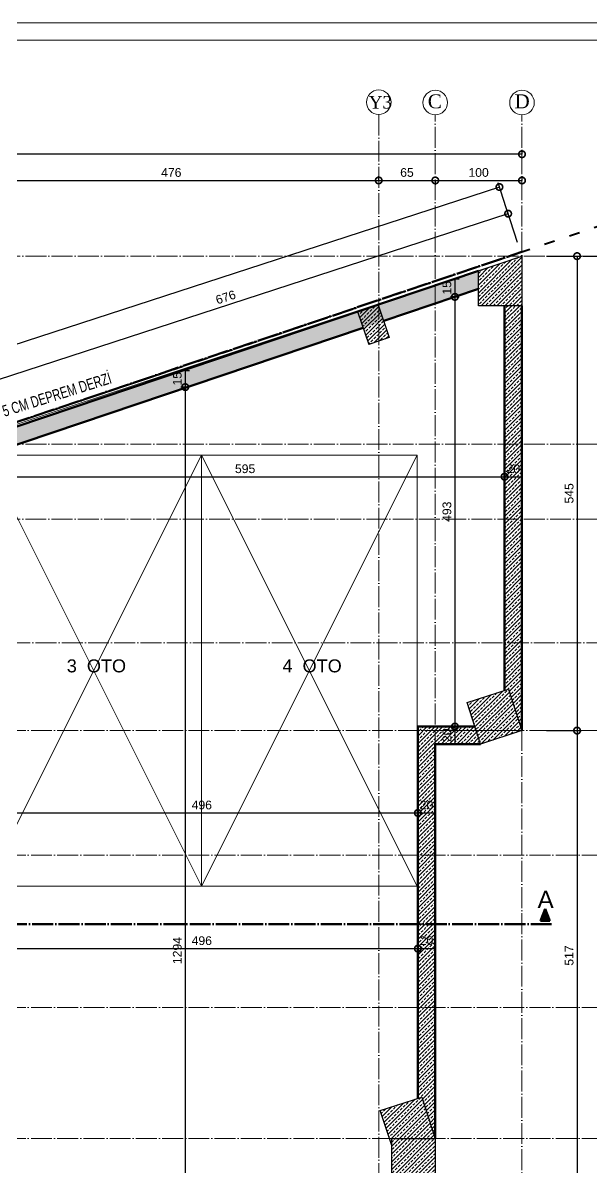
# Model space of a CAD drawing. Header units: millimetres. Extents: x 7519 to 33116, y -1769 to 3101.
# Drawn here: x 15057 to 15708, y 1787 to 3101 of the extents above; entities that cross this region are included whole.
import ezdxf

# ---------------------------------------------------------------- set-up
doc = ezdxf.new("R2010")
doc.units = ezdxf.units.MM
doc.linetypes.add('ACAD_ISO03W100', pattern=[30, 12, -18])
doc.linetypes.add('ACAD_ISO04W100', pattern=[30, 24, -3, 0, -3])
for name, color, linetype, lineweight in [('duvar', 145, 'Continuous', 53), ('iç ölçü x', 20, 'Continuous', 9), ('kesit', 50, 'Continuous', 50), ('kolon', 1, 'Continuous', 30), ('t tarama', 250, 'Continuous', 18), ('tarama', 157, 'Continuous', 15), ('çizgi', 234, 'Continuous', 9)]:
    doc.layers.add(name, color=color, linetype=linetype, lineweight=lineweight)
doc.layers.add('kapı pen', color=4, linetype='Continuous')
doc.styles.add('ARIAL', font='arial.ttf', dxfattribs={"height": 10})
doc.styles.get("Standard").update_dxf_attribs({"font": 'arial.ttf'})
doc.styles.add('TÜRKÇE', font='times.ttf')
doc.dimstyles.new('KESİT', dxfattribs={"dimscale": 0, "dimtxt": 10, "dimasz": 15, "dimexe": 5, "dimexo": 5, "dimgap": 4, "dimtad": 1, "dimdec": 0, "dimdsep": 46, "dimtxsty": 'ARIAL', "dimblk": 'DOTSMALL', "dimcen": -2, "dimclrd": 256, "dimclre": 8, "dimclrt": 4, "dimadec": 0, "dimazin": 0, "dimtfac": 0.533333, "dimtdec": 0, "dimtix": 1, "dimtmove": 2, "dimatfit": 3, "dimldrblk": 'DOTSMALL', "dimfxl": 35, "dimfxlon": 1, "dimtolj": 1, "dimarcsym": 0})
pattern_1 = [(45, (-20204.8364, 0), (-4.4901281, 4.4901281), []), (45, (-20200.346, 0), (-4.4901281, 4.4901281), [3.175, -1.5875])]

# ---------------------------------------------------------------- blocks, each defined once
blk = doc.blocks.new('*D183')
at = {"layer": 'Defpoints', "color": 0, "transparency": 16777216}
for p in [(15552.2, 2806.9), (15552.2, 2786.1), (15552.2, 2786.1)]:
    blk.add_point(p, dxfattribs=at)
at = {"layer": 'iç ölçü x', "color": 8, "lineweight": -2, "transparency": 16777216}
for p, q in [((15552.2, 2806.9), (15557.2, 2806.9)), ((15552.2, 2786.1), (15547.2, 2786.1))]:
    blk.add_line(p, q, dxfattribs=at)
at = {"layer": 'iç ölçü x', "lineweight": -2, "transparency": 16777216}
blk.add_line((15552.2, 2806.9), (15552.2, 2786.1), dxfattribs=at)
at = {"layer": 'iç ölçü x', "color": 4, "transparency": 16777216, "insert": (15543.1, 2796.5), "char_height": 10, "attachment_point": 5, "rotation": 90, "style": 'ARIAL'}
blk.add_mtext('\\A1;15', dxfattribs=at)
blk = doc.blocks.new('_DotSmall')
at = {"color": 0, "linetype": 'ByBlock', "const_width": 0.5}
blk.add_lwpolyline([(-0.0625, 0, 1), (0.0625, 0, 1)], format="xyb", close=True, dxfattribs=at)
blk = doc.blocks.new('*D184')
at = {"layer": 'Defpoints', "color": 0, "transparency": 16777216}
for p in [(15552.2, 2786.1), (15552.2, 2292.7), (15552.2, 2292.7)]:
    blk.add_point(p, dxfattribs=at)
at = {"layer": 'iç ölçü x', "color": 8, "lineweight": -2, "transparency": 16777216}
for p, q in [((15552.2, 2786.1), (15557.2, 2786.1)), ((15552.2, 2292.7), (15547.2, 2292.7))]:
    blk.add_line(p, q, dxfattribs=at)
at = {"layer": 'iç ölçü x', "lineweight": -2, "transparency": 16777216}
blk.add_line((15552.2, 2786.1), (15552.2, 2292.7), dxfattribs=at)
at = {"layer": 'iç ölçü x', "lineweight": -2, "transparency": 16777216, "xscale": 15, "yscale": 15, "zscale": 15}
for p, rotation in [((15552.2, 2786.1), 90), ((15552.2, 2292.7), 270)]:
    blk.add_blockref('_DotSmall', p, dxfattribs=dict(at, rotation=rotation))
at = {"layer": 'iç ölçü x', "color": 4, "transparency": 16777216, "insert": (15543.1, 2539.4), "char_height": 10, "attachment_point": 5, "rotation": 90, "style": 'ARIAL'}
blk.add_mtext('\\A1;493', dxfattribs=at)
blk = doc.blocks.new('*D185')
at = {"layer": 'Defpoints', "color": 0, "transparency": 16777216}
for p in [(15240.4, 2701.7), (15242.8, 2682.5), (15245.2, 2682.5)]:
    blk.add_point(p, dxfattribs=at)
at = {"layer": 'iç ölçü x', "color": 8, "lineweight": -2, "transparency": 16777216}
for p, q in [((15242.8, 2701.7), (15247.8, 2701.7)), ((15242.8, 2682.5), (15237.8, 2682.5))]:
    blk.add_line(p, q, dxfattribs=at)
at = {"layer": 'iç ölçü x', "lineweight": -2, "transparency": 16777216}
blk.add_line((15242.8, 2701.7), (15242.8, 2682.5), dxfattribs=at)
at = {"layer": 'iç ölçü x', "color": 4, "transparency": 16777216, "insert": (15233.7, 2692.1), "char_height": 10, "attachment_point": 5, "rotation": 90, "style": 'ARIAL'}
blk.add_mtext('\\A1;15', dxfattribs=at)
blk = doc.blocks.new('*D186')
at = {"layer": 'Defpoints', "color": 0, "transparency": 16777216}
for p in [(15245.2, 2682.5), (15242.5, 1388.6), (15242.8, 1388.6)]:
    blk.add_point(p, dxfattribs=at)
at = {"layer": 'iç ölçü x', "color": 8, "lineweight": -2, "transparency": 16777216}
for p, q in [((15242.8, 2682.5), (15237.8, 2682.5)), ((15242.8, 1388.6), (15247.8, 1388.6))]:
    blk.add_line(p, q, dxfattribs=at)
at = {"layer": 'iç ölçü x', "lineweight": -2, "transparency": 16777216}
blk.add_line((15242.8, 2682.5), (15242.8, 1388.6), dxfattribs=at)
at = {"layer": 'iç ölçü x', "lineweight": -2, "transparency": 16777216, "xscale": 15, "yscale": 15, "zscale": 15}
for p, rotation in [((15242.8, 2682.5), 90), ((15242.8, 1388.6), 270)]:
    blk.add_blockref('_DotSmall', p, dxfattribs=dict(at, rotation=rotation))
at = {"layer": 'iç ölçü x', "color": 4, "transparency": 16777216, "insert": (15233.7, 2035.5), "char_height": 10, "attachment_point": 5, "rotation": 90, "style": 'ARIAL'}
blk.add_mtext('\\A1;1294', dxfattribs=at)
blk = doc.blocks.new('*D189')
at = {"layer": 'Defpoints', "color": 0, "transparency": 16777216}
for p in [(15013.9, 2582.7), (15609.2, 2579.6), (15609.2, 2579.6)]:
    blk.add_point(p, dxfattribs=at)
at = {"layer": 'iç ölçü x', "color": 8, "lineweight": -2, "transparency": 16777216}
for p, q in [((15013.9, 2579.6), (15013.9, 2574.6)), ((15609.2, 2579.6), (15609.2, 2584.6))]:
    blk.add_line(p, q, dxfattribs=at)
at = {"layer": 'iç ölçü x', "lineweight": -2, "transparency": 16777216}
blk.add_line((15013.9, 2579.6), (15609.2, 2579.6), dxfattribs=at)
at = {"layer": 'iç ölçü x', "lineweight": -2, "transparency": 16777216, "xscale": 15, "yscale": 15, "zscale": 15, "rotation": 180}
blk.add_blockref('_DotSmall', (15013.9, 2579.6), dxfattribs=at)
at = {"layer": 'iç ölçü x', "lineweight": -2, "transparency": 16777216, "xscale": 15, "yscale": 15, "zscale": 15}
blk.add_blockref('_DotSmall', (15609.2, 2579.6), dxfattribs=at)
at = {"layer": 'iç ölçü x', "color": 4, "transparency": 16777216, "insert": (15311.5, 2588.7), "char_height": 10, "attachment_point": 5, "style": 'ARIAL'}
blk.add_mtext('\\A1;595', dxfattribs=at)
blk = doc.blocks.new('*D190')
at = {"layer": 'Defpoints', "color": 0, "transparency": 16777216}
for p in [(15609.2, 2579.6), (15629.2, 2579.6), (15629.2, 2579.6)]:
    blk.add_point(p, dxfattribs=at)
at = {"layer": 'iç ölçü x', "color": 8, "lineweight": -2, "transparency": 16777216}
for p, q in [((15609.2, 2579.6), (15609.2, 2584.6)), ((15629.2, 2579.6), (15629.2, 2584.6))]:
    blk.add_line(p, q, dxfattribs=at)
at = {"layer": 'iç ölçü x', "lineweight": -2, "transparency": 16777216}
blk.add_line((15609.2, 2579.6), (15629.2, 2579.6), dxfattribs=at)
at = {"layer": 'iç ölçü x', "color": 4, "transparency": 16777216, "insert": (15619.2, 2588.7), "char_height": 10, "attachment_point": 5, "style": 'ARIAL'}
blk.add_mtext('\\A1;20', dxfattribs=at)
blk = doc.blocks.new('*D193')
at = {"layer": 'Defpoints', "color": 0, "transparency": 16777216}
for p in [(15509.7, 2037.7), (15529.7, 2037.7), (15529.7, 2037.7)]:
    blk.add_point(p, dxfattribs=at)
at = {"layer": 'iç ölçü x', "color": 8, "lineweight": -2, "transparency": 16777216}
for p, q in [((15509.7, 2037.7), (15509.7, 2032.7)), ((15529.7, 2037.7), (15529.7, 2042.7))]:
    blk.add_line(p, q, dxfattribs=at)
at = {"layer": 'iç ölçü x', "lineweight": -2, "transparency": 16777216}
blk.add_line((15509.7, 2037.7), (15529.7, 2037.7), dxfattribs=at)
at = {"layer": 'iç ölçü x', "color": 4, "transparency": 16777216, "insert": (15519.7, 2046.8), "char_height": 10, "attachment_point": 5, "style": 'ARIAL'}
blk.add_mtext('\\A1;20', dxfattribs=at)
blk = doc.blocks.new('*D200')
at = {"layer": 'Defpoints', "color": 0, "transparency": 16777216}
for p in [(15629.2, 2832.9), (15629.2, 2288.1), (15692.4, 2288.1)]:
    blk.add_point(p, dxfattribs=at)
at = {"layer": 'iç ölçü x', "color": 8, "lineweight": -2, "transparency": 16777216}
for p, q in [((15657.4, 2832.9), (15697.4, 2832.9)), ((15657.4, 2288.1), (15697.4, 2288.1))]:
    blk.add_line(p, q, dxfattribs=at)
at = {"layer": 'iç ölçü x', "lineweight": -2, "transparency": 16777216}
blk.add_line((15692.4, 2832.9), (15692.4, 2288.1), dxfattribs=at)
at = {"layer": 'iç ölçü x', "lineweight": -2, "transparency": 16777216, "xscale": 15, "yscale": 15, "zscale": 15}
for p, rotation in [((15692.4, 2832.9), 90), ((15692.4, 2288.1), 270)]:
    blk.add_blockref('_DotSmall', p, dxfattribs=dict(at, rotation=rotation))
at = {"layer": 'iç ölçü x', "color": 4, "transparency": 16777216, "insert": (15683.3, 2560.5), "char_height": 10, "attachment_point": 5, "rotation": 90, "style": 'ARIAL'}
blk.add_mtext('\\A1;545', dxfattribs=at)
blk = doc.blocks.new('*D201')
at = {"layer": 'Defpoints', "color": 0, "transparency": 16777216}
for p in [(15629.2, 2288.1), (15529.7, 1771.4), (15692.4, 1771.4)]:
    blk.add_point(p, dxfattribs=at)
at = {"layer": 'iç ölçü x', "color": 8, "lineweight": -2, "transparency": 16777216}
for p, q in [((15657.4, 2288.1), (15697.4, 2288.1)), ((15657.4, 1771.4), (15697.4, 1771.4))]:
    blk.add_line(p, q, dxfattribs=at)
at = {"layer": 'iç ölçü x', "lineweight": -2, "transparency": 16777216}
blk.add_line((15692.4, 2288.1), (15692.4, 1771.4), dxfattribs=at)
at = {"layer": 'iç ölçü x', "lineweight": -2, "transparency": 16777216, "xscale": 15, "yscale": 15, "zscale": 15}
for p, rotation in [((15692.4, 2288.1), 90), ((15692.4, 1771.4), 270)]:
    blk.add_blockref('_DotSmall', p, dxfattribs=dict(at, rotation=rotation))
at = {"layer": 'iç ölçü x', "color": 4, "transparency": 16777216, "insert": (15683.3, 2029.8), "char_height": 10, "attachment_point": 5, "rotation": 90, "style": 'ARIAL'}
blk.add_mtext('\\A1;517', dxfattribs=at)
blk = doc.blocks.new('*D205')
at = {"layer": 'Defpoints', "color": 0, "transparency": 16777216}
for p in [(15613.3, 2881.7), (15629.2, 2832.9), (14988.9, 2616.9)]:
    blk.add_point(p, dxfattribs=at)
at = {"layer": 'iç ölçü x', "lineweight": -2, "transparency": 16777216}
blk.add_line((14970.8, 2672.3), (15613.3, 2881.7), dxfattribs=at)
at = {"layer": 'iç ölçü x', "color": 8, "lineweight": -2, "transparency": 16777216}
for p, q in [((15624.1, 2848.4), (15611.7, 2886.5)), ((14981.7, 2639.1), (14969.3, 2677.1))]:
    blk.add_line(p, q, dxfattribs=at)
at = {"layer": 'iç ölçü x', "lineweight": -2, "transparency": 16777216, "xscale": 15, "yscale": 15, "zscale": 15}
for p, rotation in [((15613.3, 2881.7), 18.04984729749365), ((14970.8, 2672.3), 198.0498472974936)]:
    blk.add_blockref('_DotSmall', p, dxfattribs=dict(at, rotation=rotation))
at = {"layer": 'iç ölçü x', "color": 4, "transparency": 16777216, "insert": (15289.2, 2785.7), "char_height": 10, "attachment_point": 5, "rotation": 18.0498, "style": 'ARIAL'}
blk.add_mtext('\\A1;676', dxfattribs=at)
blk = doc.blocks.new('*D207')
at = {"layer": 'Defpoints', "color": 0, "transparency": 16777216}
for p in [(15677.4, 2832.9), (15677.4, 1434.7), (15734.5, 1434.7)]:
    blk.add_point(p, dxfattribs=at)
at = {"layer": 'iç ölçü x', "color": 8, "lineweight": -2, "transparency": 16777216}
for p, q in [((15699.5, 2832.9), (15739.5, 2832.9)), ((15699.5, 1434.7), (15739.5, 1434.7))]:
    blk.add_line(p, q, dxfattribs=at)
at = {"layer": 'iç ölçü x', "lineweight": -2, "transparency": 16777216}
blk.add_line((15734.5, 2832.9), (15734.5, 1434.7), dxfattribs=at)
at = {"layer": 'iç ölçü x', "lineweight": -2, "transparency": 16777216, "xscale": 15, "yscale": 15, "zscale": 15}
for p, rotation in [((15734.5, 2832.9), 90), ((15734.5, 1434.7), 270)]:
    blk.add_blockref('_DotSmall', p, dxfattribs=dict(at, rotation=rotation))
at = {"layer": 'iç ölçü x', "color": 4, "transparency": 16777216, "insert": (15725.4, 2133.8), "char_height": 10, "attachment_point": 5, "rotation": 90, "style": 'ARIAL'}
blk.add_mtext('\\A1;1398', dxfattribs=at)
blk = doc.blocks.new('*D208')
at = {"layer": 'Defpoints', "color": 0, "transparency": 16777216}
for p in [(15617.9, 2867.4), (14269.3, 2477.4), (14283.8, 2432.7)]:
    blk.add_point(p, dxfattribs=at)
at = {"layer": 'iç ölçü x', "color": 8, "lineweight": -2, "transparency": 16777216}
for p, q in [((15614.2, 2878.9), (15601.8, 2916.9)), ((14280.1, 2444.1), (14267.7, 2482.2))]:
    blk.add_line(p, q, dxfattribs=at)
at = {"layer": 'iç ölçü x', "lineweight": -2, "transparency": 16777216}
blk.add_line((15603.3, 2912.2), (14269.3, 2477.4), dxfattribs=at)
at = {"layer": 'iç ölçü x', "lineweight": -2, "transparency": 16777216, "xscale": 15, "yscale": 15, "zscale": 15}
for p, rotation in [((15603.3, 2912.2), 18.0498472974937), ((14269.3, 2477.4), 198.0498472974937)]:
    blk.add_blockref('_DotSmall', p, dxfattribs=dict(at, rotation=rotation))
at = {"layer": 'iç ölçü x', "color": 4, "transparency": 16777216, "insert": (14933.5, 2703.4), "char_height": 10, "attachment_point": 5, "rotation": 18.0498, "style": 'ARIAL'}
blk.add_mtext('\\A1;1403', dxfattribs=at)
blk = doc.blocks.new('*D224')
at = {"layer": 'Defpoints', "color": 0, "transparency": 16777216}
for p in [(14988.9, 2919.8), (15464.8, 2919.8), (15464.8, 2919.8)]:
    blk.add_point(p, dxfattribs=at)
at = {"layer": 'iç ölçü x', "color": 8, "lineweight": -2, "transparency": 16777216}
for p, q in [((14988.9, 2919.8), (14988.9, 2924.8)), ((15464.8, 2919.8), (15464.8, 2924.8))]:
    blk.add_line(p, q, dxfattribs=at)
at = {"layer": 'iç ölçü x', "lineweight": -2, "transparency": 16777216}
blk.add_line((14988.9, 2919.8), (15464.8, 2919.8), dxfattribs=at)
at = {"layer": 'iç ölçü x', "lineweight": -2, "transparency": 16777216, "xscale": 15, "yscale": 15, "zscale": 15, "rotation": 180}
blk.add_blockref('_DotSmall', (14988.9, 2919.8), dxfattribs=at)
at = {"layer": 'iç ölçü x', "lineweight": -2, "transparency": 16777216, "xscale": 15, "yscale": 15, "zscale": 15}
blk.add_blockref('_DotSmall', (15464.8, 2919.8), dxfattribs=at)
at = {"layer": 'iç ölçü x', "color": 4, "transparency": 16777216, "insert": (15226.8, 2928.9), "char_height": 10, "attachment_point": 5, "style": 'ARIAL'}
blk.add_mtext('\\A1;476', dxfattribs=at)
blk = doc.blocks.new('*D225')
at = {"layer": 'Defpoints', "color": 0, "transparency": 16777216}
for p in [(15464.8, 2919.8), (15529.7, 2922.3), (15529.7, 2919.8)]:
    blk.add_point(p, dxfattribs=at)
at = {"layer": 'iç ölçü x', "color": 8, "lineweight": -2, "transparency": 16777216}
for p, q in [((15464.8, 2919.8), (15464.8, 2924.8)), ((15529.7, 2919.8), (15529.7, 2914.8))]:
    blk.add_line(p, q, dxfattribs=at)
at = {"layer": 'iç ölçü x', "lineweight": -2, "transparency": 16777216}
blk.add_line((15464.8, 2919.8), (15529.7, 2919.8), dxfattribs=at)
at = {"layer": 'iç ölçü x', "lineweight": -2, "transparency": 16777216, "xscale": 15, "yscale": 15, "zscale": 15, "rotation": 180}
blk.add_blockref('_DotSmall', (15464.8, 2919.8), dxfattribs=at)
at = {"layer": 'iç ölçü x', "lineweight": -2, "transparency": 16777216, "xscale": 15, "yscale": 15, "zscale": 15}
blk.add_blockref('_DotSmall', (15529.7, 2919.8), dxfattribs=at)
at = {"layer": 'iç ölçü x', "color": 4, "transparency": 16777216, "insert": (15497.2, 2928.9), "char_height": 10, "attachment_point": 5, "style": 'ARIAL'}
blk.add_mtext('\\A1;65', dxfattribs=at)
blk = doc.blocks.new('*D226')
at = {"layer": 'Defpoints', "color": 0, "transparency": 16777216}
for p in [(15529.7, 2922.3), (15629.2, 2919.8), (15629.2, 2919.8)]:
    blk.add_point(p, dxfattribs=at)
at = {"layer": 'iç ölçü x', "color": 8, "lineweight": -2, "transparency": 16777216}
for p, q in [((15529.7, 2919.8), (15529.7, 2914.8)), ((15629.2, 2919.8), (15629.2, 2924.8))]:
    blk.add_line(p, q, dxfattribs=at)
at = {"layer": 'iç ölçü x', "lineweight": -2, "transparency": 16777216}
blk.add_line((15529.7, 2919.8), (15629.2, 2919.8), dxfattribs=at)
at = {"layer": 'iç ölçü x', "lineweight": -2, "transparency": 16777216, "xscale": 15, "yscale": 15, "zscale": 15, "rotation": 180}
blk.add_blockref('_DotSmall', (15529.7, 2919.8), dxfattribs=at)
at = {"layer": 'iç ölçü x', "lineweight": -2, "transparency": 16777216, "xscale": 15, "yscale": 15, "zscale": 15}
blk.add_blockref('_DotSmall', (15629.2, 2919.8), dxfattribs=at)
at = {"layer": 'iç ölçü x', "color": 4, "transparency": 16777216, "insert": (15579.4, 2928.9), "char_height": 10, "attachment_point": 5, "style": 'ARIAL'}
blk.add_mtext('\\A1;100', dxfattribs=at)
blk = doc.blocks.new('*D227')
at = {"layer": 'Defpoints', "color": 0, "transparency": 16777216}
for p in [(14023.1, 2949.9), (14023.1, 2949.9), (15629.2, 2949.9)]:
    blk.add_point(p, dxfattribs=at)
at = {"layer": 'iç ölçü x', "color": 8, "lineweight": -2, "transparency": 16777216}
for p, q in [((14023.1, 2949.9), (14023.1, 2954.9)), ((15629.2, 2949.9), (15629.2, 2954.9))]:
    blk.add_line(p, q, dxfattribs=at)
at = {"layer": 'iç ölçü x', "lineweight": -2, "transparency": 16777216}
blk.add_line((15629.2, 2949.9), (14023.1, 2949.9), dxfattribs=at)
at = {"layer": 'iç ölçü x', "lineweight": -2, "transparency": 16777216, "xscale": 15, "yscale": 15, "zscale": 15, "rotation": 180}
blk.add_blockref('_DotSmall', (14023.1, 2949.9), dxfattribs=at)
at = {"layer": 'iç ölçü x', "lineweight": -2, "transparency": 16777216, "xscale": 15, "yscale": 15, "zscale": 15}
blk.add_blockref('_DotSmall', (15629.2, 2949.9), dxfattribs=at)
at = {"layer": 'iç ölçü x', "color": 4, "transparency": 16777216, "insert": (14826.1, 2959), "char_height": 10, "attachment_point": 5, "style": 'ARIAL'}
blk.add_mtext('\\A1;1606', dxfattribs=at)
blk = doc.blocks.new('*D526')
at = {"layer": 'Defpoints', "color": 0, "transparency": 16777216}
for p in [(15013.9, 2198.4), (15509.7, 2198.4), (15509.7, 2193.5)]:
    blk.add_point(p, dxfattribs=at)
at = {"layer": 'iç ölçü x', "color": 8, "lineweight": -2, "transparency": 16777216}
for p, q in [((15013.9, 2193.5), (15013.9, 2188.5)), ((15509.7, 2193.5), (15509.7, 2188.5))]:
    blk.add_line(p, q, dxfattribs=at)
at = {"layer": 'iç ölçü x', "lineweight": -2, "transparency": 16777216}
blk.add_line((15013.9, 2193.5), (15509.7, 2193.5), dxfattribs=at)
at = {"layer": 'iç ölçü x', "lineweight": -2, "transparency": 16777216, "xscale": 15, "yscale": 15, "zscale": 15, "rotation": 180}
blk.add_blockref('_DotSmall', (15013.9, 2193.5), dxfattribs=at)
at = {"layer": 'iç ölçü x', "lineweight": -2, "transparency": 16777216, "xscale": 15, "yscale": 15, "zscale": 15}
blk.add_blockref('_DotSmall', (15509.7, 2193.5), dxfattribs=at)
at = {"layer": 'iç ölçü x', "color": 4, "transparency": 16777216, "insert": (15261.8, 2202.6), "char_height": 10, "attachment_point": 5, "style": 'ARIAL'}
blk.add_mtext('\\A1;496', dxfattribs=at)
blk = doc.blocks.new('*D527')
at = {"layer": 'Defpoints', "color": 0, "transparency": 16777216}
for p in [(15509.7, 2198.4), (15529.7, 2198.4), (15529.7, 2193.5)]:
    blk.add_point(p, dxfattribs=at)
at = {"layer": 'iç ölçü x', "color": 8, "lineweight": -2, "transparency": 16777216}
for p, q in [((15509.7, 2193.5), (15509.7, 2188.5)), ((15529.7, 2193.5), (15529.7, 2188.5))]:
    blk.add_line(p, q, dxfattribs=at)
at = {"layer": 'iç ölçü x', "lineweight": -2, "transparency": 16777216}
blk.add_line((15509.7, 2193.5), (15529.7, 2193.5), dxfattribs=at)
at = {"layer": 'iç ölçü x', "color": 4, "transparency": 16777216, "insert": (15519.7, 2202.6), "char_height": 10, "attachment_point": 5, "style": 'ARIAL'}
blk.add_mtext('\\A1;20', dxfattribs=at)
blk = doc.blocks.new('A$C035B695E')
at = {"layer": 'tarama'}
for p, q in [((0, 0), (250, -500)), ((0, -500), (250, 0))]:
    blk.add_line(p, q, dxfattribs=at)
blk.add_lwpolyline([(0, -500), (250, -500), (250, 0), (0, 0)], close=True, dxfattribs=at)
blk = doc.blocks.new('*D693')
at = {"layer": 'Defpoints', "color": 0, "transparency": 16777216}
for p in [(15552.2, 2292.7), (15552.2, 2272.7), (15552.2, 2272.7)]:
    blk.add_point(p, dxfattribs=at)
at = {"layer": 'iç ölçü x', "color": 8, "lineweight": -2, "transparency": 16777216}
for p, q in [((15552.2, 2292.7), (15547.2, 2292.7)), ((15552.2, 2272.7), (15547.2, 2272.7))]:
    blk.add_line(p, q, dxfattribs=at)
at = {"layer": 'iç ölçü x', "lineweight": -2, "transparency": 16777216}
blk.add_line((15552.2, 2292.7), (15552.2, 2272.7), dxfattribs=at)
at = {"layer": 'iç ölçü x', "color": 4, "transparency": 16777216, "insert": (15543.1, 2282.7), "char_height": 10, "attachment_point": 5, "rotation": 90, "style": 'ARIAL'}
blk.add_mtext('\\A1;20', dxfattribs=at)
blk = doc.blocks.new('*D697')
at = {"layer": 'Defpoints', "color": 0, "transparency": 16777216}
for p in [(15509.7, 2037.7), (15509.7, 2037.7), (15013.9, 2030.8)]:
    blk.add_point(p, dxfattribs=at)
at = {"layer": 'iç ölçü x', "color": 8, "lineweight": -2, "transparency": 16777216}
for p, q in [((15013.9, 2035.8), (15013.9, 2042.7)), ((15509.7, 2037.7), (15509.7, 2032.7))]:
    blk.add_line(p, q, dxfattribs=at)
at = {"layer": 'iç ölçü x', "lineweight": -2, "transparency": 16777216}
blk.add_line((15013.9, 2037.7), (15509.7, 2037.7), dxfattribs=at)
at = {"layer": 'iç ölçü x', "lineweight": -2, "transparency": 16777216, "xscale": 15, "yscale": 15, "zscale": 15, "rotation": 180}
blk.add_blockref('_DotSmall', (15013.9, 2037.7), dxfattribs=at)
at = {"layer": 'iç ölçü x', "lineweight": -2, "transparency": 16777216, "xscale": 15, "yscale": 15, "zscale": 15}
blk.add_blockref('_DotSmall', (15509.7, 2037.7), dxfattribs=at)
at = {"layer": 'iç ölçü x', "color": 4, "transparency": 16777216, "insert": (15261.8, 2046.8), "char_height": 10, "attachment_point": 5, "style": 'ARIAL'}
blk.add_mtext('\\A1;496', dxfattribs=at)

msp = doc.modelspace()

# ---------------------------------------------------------------- hatches: boundary and pattern name
at = {"layer": 'kesit', "linetype": 'ACAD_ISO04W100'}
h = msp.add_hatch(color=256, dxfattribs=at)
h.dxf.hatch_style = 1
h.paths.add_polyline_path([(15661.318, 2069.78), (15655.797, 2083.496), (15650.276, 2069.78)])
at = {"layer": 't tarama'}
h = msp.add_hatch(dxfattribs=at)
h.set_pattern_fill('ANSI33', color=256)
h.set_pattern_definition(pattern_1)
h.paths.add_polyline_path([(15629.176, 2832.88), (15579.176, 2816.012), (15579.176, 2775.88), (15629.176, 2775.88)])
h = msp.add_hatch(dxfattribs=at)
h.set_pattern_fill('ANSI33', color=256)
h.paths.add_polyline_path([(15579.176, 2816.012), (15013.897, 2625.313), (15013.897, 2604.482), (15579.176, 2795.182)])
h = msp.add_hatch(dxfattribs=at)
h.set_pattern_fill('ANSI33', color=256)
h.set_pattern_definition(pattern_1)
h.paths.add_polyline_path([(15464.797, 2775.348), (15464.168, 2777.214), (15440.479, 2769.222), (15453.265, 2731.321), (15464.797, 2735.211)])
h.paths.add_polyline_path([(15464.797, 2775.348), (15464.797, 2735.211), (15476.954, 2739.312)])
h = msp.add_hatch(dxfattribs=at)
h.set_pattern_fill('ANSI33', color=256)
h.paths.add_polyline_path([(15629.176, 2775.88), (15609.176, 2775.88), (15609.176, 2334.221), (15613.663, 2335.684), (15629.176, 2288.145), (15629.176, 2313.145)])
h = msp.add_hatch(dxfattribs=at)
h.set_pattern_fill('ANSI33', color=256)
h.set_pattern_definition(pattern_1)
h.paths.add_polyline_path([(15629.157, 2288.145), (15576.569, 2288.145), (15581.619, 2272.65)])
h.paths.add_polyline_path([(15613.663, 2335.684), (15566.124, 2320.189), (15576.569, 2288.145), (15629.157, 2288.145)])
h = msp.add_hatch(dxfattribs=at)
h.set_pattern_fill('ANSI33', color=256)
h.paths.add_polyline_path([(15529.668, 2272.65), (15581.619, 2272.65), (15575.1, 2292.65), (15509.668, 2292.65), (15509.668, 1869.703), (15509.668, 1865.773), (15514.173, 1867.241), (15529.668, 1819.703), (15529.668, 1869.703)])
h = msp.add_hatch(dxfattribs=at)
h.set_pattern_fill('ANSI33', color=256)
h.set_pattern_definition(pattern_1)
h.paths.add_polyline_path([(15529.668, 1819.703), (15479.668, 1819.703), (15479.668, 1771.426), (15529.668, 1771.426)])
h.paths.add_polyline_path([(15514.173, 1867.241), (15466.635, 1851.747), (15477.079, 1819.703), (15529.668, 1819.703)])

# ---------------------------------------------------------------- linework, layer by layer
at = {"layer": 'duvar'}
for p, q in [((15579.176, 2795.182), (15470.477, 2758.512)), ((15609.176, 2775.88), (15609.176, 2334.221)), ((15629.176, 2775.88), (15629.157, 2288.145)), ((15446.788, 2750.52), (15013.897, 2604.482)), ((15509.668, 1865.773), (15509.668, 2292.65)), ((15575.1, 2292.65), (15509.668, 2292.65)), ((15529.668, 1819.703), (15529.668, 2272.65)), ((15581.39, 2272.65), (15529.668, 2272.65))]:
    msp.add_line(p, q, dxfattribs=at)
msp.add_lwpolyline([(15579.176, 2816.012), (15013.897, 2625.313)], dxfattribs=at)
at = {"layer": 'iç ölçü x', "linetype": 'ACAD_ISO04W100', "lineweight": 50}
msp.add_line((14983.874, 2620.191), (15629.176, 2837.88), dxfattribs=at)
at = {"layer": 'iç ölçü x'}
for points in [[(13758.496, 684.072), (16034.439, 684.072), (16034.439, 3100.74), (13758.496, 3100.74)], [(13778.496, 704.072), (16014.439, 704.072), (16014.439, 3080.74), (13778.496, 3080.74)], [(14298.302, 2389.803), (15629.176, 2832.88), (15629.176, 2288.145), (15529.668, 2288.145), (15529.668, 1771.426), (15464.991, 1434.154), (14023.116, 964.84)]]:
    msp.add_lwpolyline(points, close=True, dxfattribs=at)
at = {"layer": 'kapı pen', "linetype": 'ACAD_ISO03W100', "lineweight": 40}
msp.add_line((14461.303, 2443.887), (16014.439, 2967.846), dxfattribs=at)
at = {"layer": 'kesit', "linetype": 'ACAD_ISO04W100'}
for p, q in [((15650.276, 2069.78), (15655.797, 2083.496)), ((15661.318, 2069.78), (15655.797, 2083.496)), ((14104.097, 2065.786), (15663.767, 2065.786)), ((15650.276, 2069.78), (15661.318, 2069.78))]:
    msp.add_line(p, q, dxfattribs=at)
at = {"layer": 'kolon'}
for p, q in [((15464.184, 2777.164), (15476.954, 2739.312)), ((15440.496, 2769.173), (15453.265, 2731.321))]:
    msp.add_line(p, q, dxfattribs=at)
for points in [[(15629.176, 2775.88), (15579.176, 2775.88), (15579.176, 2816.012), (15629.176, 2832.88)], [(15629.157, 2288.145), (15581.619, 2272.65), (15566.124, 2320.189), (15613.663, 2335.684)], [(15479.668, 1819.703), (15529.668, 1819.703), (15529.668, 1771.426), (15479.668, 1771.426)]]:
    msp.add_lwpolyline(points, close=True, dxfattribs=at)
for points in [[(15476.954, 2739.312), (15453.265, 2731.321)], [(15479.668, 1811.76), (15466.635, 1851.747), (15514.173, 1867.241), (15529.668, 1819.703)]]:
    msp.add_lwpolyline(points, dxfattribs=at)
at = {"layer": 'çizgi', "linetype": 'ACAD_ISO04W100'}
for p, q in [((15464.797, 2995.544), (15464.797, 758.25)), ((15529.668, 759.99), (15529.668, 2995.093)), ((15629.176, 759.971), (15629.176, 2995.093)), ((13825.31, 2832.88), (15908.097, 2832.88)), ((13825.31, 2616.878), (15908.097, 2616.878)), ((13825.304, 2530.853), (15908.091, 2530.853)), ((15907.765, 2388.84), (13832.074, 2388.84)), ((13831.73, 2288.145), (15906.526, 2288.145)), ((13831.73, 2145.028), (15906.526, 2145.028)), ((13831.73, 1970.083), (15906.526, 1970.083)), ((13831.73, 1819.703), (15906.526, 1819.703))]:
    msp.add_line(p, q, dxfattribs=at)
at = {"layer": 'çizgi'}
for centre in [(15464.797, 3009.646), (15529.668, 3009.195), (15629.176, 3009.195)]:
    msp.add_circle(centre, 14.102, dxfattribs=at)

# ---------------------------------------------------------------- block references
at = {"layer": 'tarama', "xscale": 0.99, "yscale": 0.99, "zscale": 0.99}
for p in [(15013.897, 2604.482), (15261.397, 2604.482)]:
    msp.add_blockref('A$C035B695E', p, dxfattribs=at)

# ---------------------------------------------------------------- texts
for s, p in [('3  OTO', (15106.86, 2354.959)), ('4  OTO', (15354.36, 2354.959))]:
    msp.add_text(s, height=14.85).set_placement(p)
at = {"layer": 'iç ölçü x', "linetype": 'ACAD_ISO04W100', "lineweight": 50, "width": 0.7}
msp.add_text('5 CM DEPREM DERZİ', height=13, rotation=17.421294, dxfattribs=at).set_placement((15035.414, 2648.345))
at = {"layer": 'kesit', "linetype": 'ACAD_ISO04W100', "insert": (15647.006, 2104.248), "char_height": 20, "attachment_point": 1}
msp.add_mtext_dynamic_manual_height_columns('A', width=12.31614, gutter_width=12.5, heights=[0], dxfattribs=at)
at = {"layer": 'çizgi', "style": 'TÜRKÇE'}
for s, height, p in [('Y3', 14.4, (15453.414, 3002.402)), ('C', 16, (15521.095, 3002.668)), ('D', 16, (15620.602, 3002.668))]:
    msp.add_text(s, height=height, dxfattribs=at).set_placement(p)

# ---------------------------------------------------------------- dimensions: what is measured, and where the dimension line sits
at = {"layer": 'iç ölçü x'}
for base, p1, p2, picture, middle in [((14023.116, 2949.934), (15629.176, 2949.934), (14023.116, 2949.934), '*D227', (14826.146, 2959.04)), ((15464.797, 2919.762), (14988.874, 2919.762), (15464.797, 2919.762), '*D224', (15226.836, 2928.868)), ((15529.668, 2919.762), (15464.797, 2919.762), (15529.668, 2922.262), '*D225', (15497.233, 2928.868)), ((15629.176, 2919.762), (15529.668, 2922.262), (15629.176, 2919.762), '*D226', (15579.422, 2928.868)), ((15609.176, 2579.62), (15013.897, 2582.653), (15609.176, 2579.62), '*D189', (15311.537, 2588.726)), ((15629.176, 2579.62), (15609.176, 2579.62), (15629.176, 2579.62), '*D190', (15619.176, 2588.726)), ((15509.668, 2193.472), (15013.897, 2198.361), (15509.668, 2198.361), '*D526', (15261.783, 2202.578)), ((15529.668, 2193.472), (15509.668, 2198.361), (15529.668, 2198.361), '*D527', (15519.668, 2202.578)), ((15509.668, 2037.666), (15013.897, 2030.839), (15509.668, 2037.666), '*D697', (15261.783, 2046.772)), ((15529.668, 2037.666), (15509.668, 2037.666), (15529.668, 2037.666), '*D193', (15519.668, 2046.772))]:
    dim = msp.add_linear_dim(base=base, p1=p1, p2=p2, dimstyle='KESİT', override={"dimscale": 1}, dxfattribs=at)
    dim.commit()
    dim.dimension.update_dxf_attribs({"geometry": picture, "text_midpoint": middle})
for p1, p2, distance, picture, middle in [((15617.915, 2867.435), (14283.829, 2432.681), -47.04, '*D208', (14933.475, 2703.443)), ((15552.22, 2292.65), (15552.22, 2272.65), 0, '*D693', (15543.114, 2282.65))]:
    dim = msp.add_aligned_dim(p1=p1, p2=p2, distance=distance, dimstyle='KESİT', override={"dimscale": 1}, dxfattribs=at)
    dim.commit()
    dim.dimension.update_dxf_attribs({"geometry": picture, "text_midpoint": middle})
for base, p1, p2, angle, picture, middle in [((15613.267, 2881.697), (14988.896, 2616.878), (15629.176, 2832.88), 198.049847, '*D205', (15289.224, 2785.674)), ((15692.394, 2288.145), (15629.176, 2832.88), (15629.176, 2288.145), 90, '*D200', (15683.309, 2560.513)), ((15734.518, 1434.748), (15677.394, 2832.88), (15677.394, 1434.748), 90, '*D207', (15725.409, 2133.814)), ((15552.22, 2292.65), (15552.22, 2786.088), (15552.22, 2292.65), 90, '*D184', (15543.11, 2539.369)), ((15242.782, 1388.582), (15245.202, 2682.514), (15242.489, 1388.582), 90, '*D186', (15233.677, 2035.548)), ((15692.394, 1771.426), (15629.176, 2288.145), (15529.668, 1771.426), 90, '*D201', (15683.288, 2029.786))]:
    dim = msp.add_linear_dim(base=base, p1=p1, p2=p2, angle=angle, dimstyle='KESİT', override={"dimscale": 1}, dxfattribs=at)
    dim.commit()
    dim.dimension.update_dxf_attribs({"geometry": picture, "text_midpoint": middle})
for base, p1, p2, picture, middle in [((15552.22, 2786.088), (15552.152, 2806.896), (15552.22, 2786.088), '*D183', (15543.114, 2796.492)), ((15242.782, 2682.514), (15240.407, 2701.727), (15245.202, 2682.514), '*D185', (15233.677, 2692.12))]:
    dim = msp.add_linear_dim(base=base, p1=p1, p2=p2, angle=90, text='15', dimstyle='KESİT', override={"dimscale": 1}, dxfattribs=at)
    dim.commit()
    dim.dimension.update_dxf_attribs({"geometry": picture, "text_midpoint": middle})

doc.saveas('drawing.dxf')
